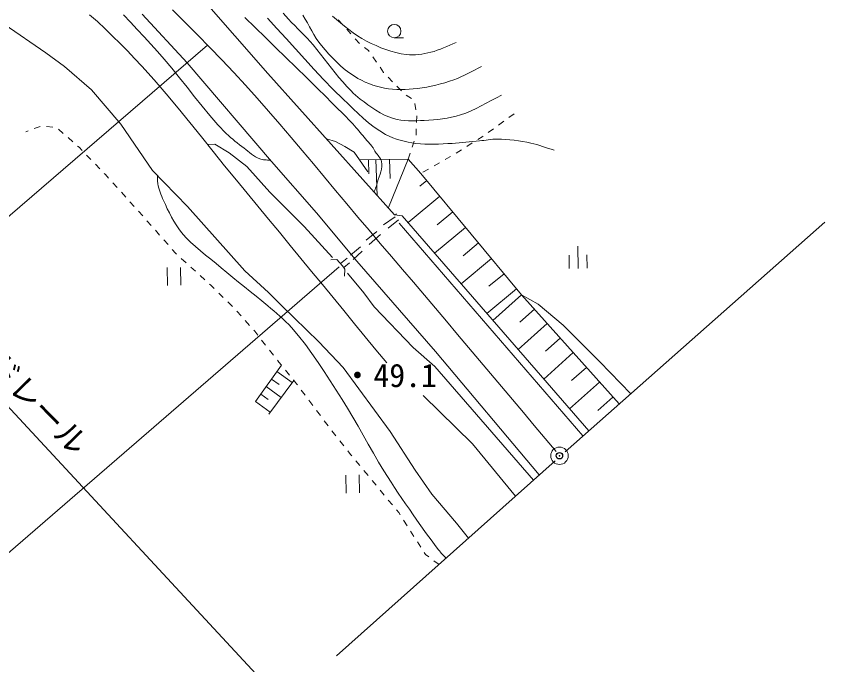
# Model space of a CAD drawing. Units: millimetres, scale not verified. Extents: x 40000 to 680000, y 20000 to 380000.
# Drawn here: x 482969 to 546397, y 239416 to 290279 of the extents above; entities that cross this region are included whole.
import ezdxf
from ezdxf.enums import TextEntityAlignment as Align

# ---------------------------------------------------------------- set-up
doc = ezdxf.new("R2010")
doc.units = ezdxf.units.MM
doc.header["$LTSCALE"] = 1000
doc.header["$PDMODE"] = 32
doc.header["$PDSIZE"] = 500
doc.linetypes.add('CHAIN', pattern=[18.5, 12, -1.5, 3.5, -1.5])
for name, color, linetype, lineweight in [('M-BGD', 7, 'Continuous', 13), ('M-BMK', 2, 'Continuous', 13), ('M-STR-HTXT', 7, 'Continuous', 13)]:
    doc.layers.add(name, color=color, linetype=linetype, lineweight=lineweight)
doc.layers.add('M-BGD-HTXT', color=7, linetype='Continuous')
doc.layers.add('M-BGD-RSTR', color=6, linetype='Continuous')
doc.styles.add('ＭＳ ゴシック', font='')
doc.styles.get('ＭＳ ゴシック').set_extended_font_data('MS Gothic')

# ---------------------------------------------------------------- blocks, each defined once
blk = doc.blocks.new('田')
at = {"color": 7, "linetype": 'Continuous', "lineweight": 13}
for p, q in [((-0.75, 1), (-0.75, -1)), ((0.75, -1), (0.75, 1))]:
    blk.add_line(p, q, dxfattribs=at)
blk = doc.blocks.new('荒地')
at = {"color": 7, "linetype": 'Continuous', "lineweight": 13}
for p, q in [((0, -1.25), (0, 1.25)), ((-1, 0.25), (-1, -1.25)), ((1, 0.25), (1, -1.25))]:
    blk.add_line(p, q, dxfattribs=at)
blk = doc.blocks.new('広葉樹林')
at = {"color": 7, "linetype": 'Continuous', "lineweight": 13}
blk.add_line((0, -0.75), (1, -0.75), dxfattribs=at)
blk.add_circle((0, 0), 0.75, dxfattribs=at)

msp = doc.modelspace()

# ---------------------------------------------------------------- linework, layer by layer
at = {"layer": 'M-BGD'}
for p, q in [((502703, 285790), (496648, 292698)), ((496373, 286615), (492840, 290426)), ((508560, 289628), (508227, 290001)), ((482038, 289661), (485294, 287417)), ((509226, 288882), (508893, 289255)), ((509891, 288135), (509558, 288508)), ((485294, 287417), (486763, 286326)), ((510612, 287581), (510286, 287829)), ((510663, 287507), (510612, 287581)), ((511230, 286683), (510947, 287095)), ((486763, 286326), (488867, 284499)), ((502994, 278873), (496373, 286615)), ((511793, 285864), (511513, 286271)), ((512648, 274693), (502703, 285790)), ((511798, 285860), (511793, 285864)), ((512492, 285140), (512145, 285500)), ((488867, 284499), (491189, 281819)), ((513186, 284420), (512839, 284780)), ((513979, 283821), (513556, 284088)), ((514319, 282947), (514230, 283439)), ((514372, 281954), (514391, 282453)), ((522026, 282619), (521620, 282327)), ((484842, 281641), (484376, 281460)), ((485833, 281576), (485335, 281624)), ((491189, 281819), (493651, 278187)), ((521214, 282035), (520809, 281743)), ((483910, 281278), (483733, 281209)), ((486659, 281088), (486283, 281418)), ((514334, 280954), (514353, 281454)), ((520403, 281451), (519997, 281159)), ((487411, 280429), (487035, 280759)), ((508023, 280452), (507305, 280655)), ((508737, 280055), (508023, 280452)), ((514023, 280005), (514181, 280479)), ((519515, 280812), (519169, 280598)), ((519591, 280867), (519515, 280812)), ((487902, 279998), (487787, 280099)), ((488143, 279749), (487902, 279998)), ((498018, 280215), (498562, 280247)), ((498562, 280247), (499684, 279553)), ((509492, 279618), (508737, 280055)), ((517894, 279808), (517469, 279545)), ((518744, 280335), (518319, 280071)), ((488836, 279028), (488489, 279389)), ((499684, 279553), (501063, 278481)), ((510563, 278070), (509492, 279618)), ((513709, 279055), (513866, 279530)), ((516984, 279244), (516611, 279032)), ((517044, 279281), (516984, 279244)), ((489530, 278308), (489183, 278668)), ((501063, 278481), (502860, 276486)), ((506537, 274853), (502994, 278873)), ((511584, 279045), (509941, 279025)), ((510605, 279024), (510641, 277925)), ((511189, 279043), (511281, 276204)), ((513709, 279055), (511584, 279045)), ((513709, 279055), (512173, 275284)), ((512254, 279077), (512303, 277557)), ((514712, 277951), (513709, 279055)), ((516177, 278784), (515742, 278537)), ((489967, 277854), (489877, 277948)), ((490215, 277580), (489967, 277854)), ((493651, 278187), (496410, 275368)), ((522613, 268422), (514712, 277951)), ((515308, 278290), (514873, 278042)), ((490888, 276840), (490552, 277210)), ((515168, 277402), (514620, 276948)), ((491560, 276099), (491224, 276470)), ((502860, 276486), (505569, 273786)), ((516201, 276155), (513708, 274088)), ((492232, 275359), (491896, 275729)), ((496410, 275368), (500916, 270306)), ((492898, 274613), (492567, 274988)), ((509693, 271061), (506537, 274853)), ((513249, 274617), (512648, 274693)), ((512790, 274771), (512726, 274718)), ((517212, 274936), (515979, 273914)), ((493559, 273863), (493228, 274238)), ((511779, 273916), (512692, 274546)), ((512146, 273648), (512965, 274308)), ((513011, 274061), (527424, 257359)), ((527877, 257759), (513249, 274617)), ((546397, 274131), (526030, 256126)), ((494220, 273113), (493890, 273488)), ((505569, 273786), (507793, 271364)), ((510424, 272720), (511248, 273390)), ((518223, 273717), (515785, 271695)), ((510667, 272382), (511556, 273147)), ((494882, 272363), (494551, 272738)), ((509188, 271529), (509968, 272189)), ((519234, 272498), (518028, 271498)), ((495465, 271701), (495212, 271988)), ((495552, 271621), (495465, 271701)), ((509402, 271201), (510117, 271861)), ((496290, 270947), (495921, 271284)), ((507640, 271171), (508117, 271211)), ((508117, 271211), (508553, 270715)), ((508419, 270879), (508925, 271310)), ((508667, 270571), (509114, 270928)), ((515867, 263974), (509693, 271061)), ((520245, 271279), (517861, 269302)), ((497029, 270272), (496659, 270610)), ((500916, 270306), (502763, 268599)), ((508553, 270715), (508752, 270437)), ((508752, 270437), (508712, 269901)), ((497767, 269598), (497398, 269935)), ((508944, 270123), (510244, 268595)), ((521233, 270087), (520055, 269110)), ((498225, 269179), (498136, 269261)), ((498498, 268915), (498225, 269179)), ((499216, 268220), (498857, 268568)), ((502763, 268599), (503795, 267566)), ((510244, 268595), (511038, 267483)), ((522221, 268895), (519891, 266963)), ((522613, 268422), (520367, 266414)), ((523923, 267708), (522613, 268422)), ((530264, 259869), (522613, 268422)), ((499935, 267525), (499576, 267873)), ((525869, 266060), (523923, 267708)), ((500606, 266784), (500275, 267159)), ((503795, 267566), (506713, 264747)), ((511038, 267483), (514115, 264307)), ((523617, 267299), (522486, 266288)), ((501267, 266034), (500936, 266409)), ((524622, 266177), (522342, 264138)), ((528747, 263182), (525869, 266060)), ((501679, 265567), (501598, 265659)), ((501912, 265270), (501679, 265567)), ((502530, 264484), (502221, 264877)), ((506713, 264747), (508619, 262723)), ((525641, 265037), (524493, 264010)), ((503148, 263698), (502839, 264091)), ((514115, 264307), (515803, 262798)), ((524001, 254302), (515867, 263974)), ((526661, 263897), (524347, 261828)), ((503576, 263154), (503458, 263305)), ((501739, 260071), (503771, 262915)), ((503771, 262915), (503576, 263154)), ((508619, 262723), (512311, 257720)), ((515803, 262798), (523543, 253894)), ((527695, 262740), (526530, 261698)), ((531174, 260674), (528747, 263182)), ((503420, 262411), (504626, 261544)), ((504402, 262139), (504086, 262527)), ((502774, 259075), (504749, 261714)), ((502995, 261820), (503592, 261391)), ((504965, 261447), (504718, 261752)), ((505030, 261361), (504965, 261447)), ((528730, 261583), (526381, 259483)), ((502571, 261229), (503753, 260380)), ((505629, 260561), (505330, 260961)), ((501739, 260071), (502897, 259239)), ((502155, 260650), (502740, 260229)), ((506229, 259760), (505929, 260161)), ((514894, 260530), (518765, 256739)), ((529780, 260409), (528597, 259351)), ((506828, 258960), (506529, 259360)), ((507428, 258160), (507128, 258560)), ((508046, 257374), (507735, 257766)), ((512311, 257720), (514276, 254683)), ((508668, 256591), (508357, 256983)), ((518765, 256739), (522127, 252630)), ((509202, 255919), (508979, 256200)), ((509293, 255810), (509202, 255919)), ((525255, 255421), (508099, 240116)), ((509929, 255039), (509611, 255424)), ((510566, 254268), (510248, 254653)), ((514276, 254683), (515567, 252797)), ((511203, 253497), (510885, 253882)), ((511840, 252726), (511522, 253111)), ((515567, 252797), (517512, 250514)), ((512477, 251955), (512159, 252340)), ((512974, 251353), (512795, 251569)), ((513092, 251168), (512974, 251353)), ((513630, 250325), (513361, 250747)), ((517512, 250514), (518457, 249356)), ((514169, 249483), (513899, 249904)), ((514707, 248640), (514438, 249061)), ((515078, 248058), (514976, 248218)), ((515328, 247875), (515078, 248058)), ((516136, 247286), (515732, 247581))]:
    msp.add_line(p, q, dxfattribs=at)
for points in [[(503917, 290528), (504336, 290054), (504572, 289796), (504813, 289543), (505057, 289293), (505302, 289044), (505547, 288795), (505789, 288544), (506028, 288289), (506262, 288029), (506561, 287675), (506851, 287312), (507136, 286945), (507417, 286575), (507699, 286206), (507986, 285840), (508280, 285481), (508584, 285131), (508745, 284952), (508908, 284774), (509072, 284597), (509239, 284424), (509410, 284254), (509586, 284090), (509767, 283932), (509954, 283781), (510255, 283551), (510561, 283325), (510873, 283105), (511192, 282897), (511519, 282703), (511854, 282529), (512199, 282377), (512554, 282252), (512847, 282177), (513145, 282126), (513447, 282094), (513751, 282079), (514057, 282076), (514364, 282083), (514670, 282095), (514974, 282108), (515333, 282127), (515693, 282153), (516052, 282186), (516410, 282230), (516766, 282284), (517119, 282352), (517469, 282433), (517815, 282530), (518236, 282676), (518646, 282847), (519050, 283038), (519447, 283242), (519842, 283454), (520236, 283668), (520631, 283878), (521031, 284079)], [(488723, 290395), (489337, 289849), (489939, 289290), (490531, 288720), (491114, 288139), (491689, 287551), (492256, 286956), (492817, 286355), (493791, 285279), (494741, 284181), (495672, 283068), (496591, 281943), (497502, 280811), (498411, 279678), (499322, 278546), (500242, 277422), (501086, 276400), (501930, 275378), (502773, 274355), (503616, 273332), (504458, 272308), (505300, 271284), (506142, 270260), (506983, 269235), (507825, 268211), (508666, 267187), (509508, 266162), (510349, 265138), (511191, 264114), (512033, 263090)], [(502900, 278982), (502796, 278993), (502691, 279001), (502585, 279008), (502480, 279015), (502375, 279025), (502272, 279040), (502171, 279063), (502072, 279095), (501902, 279169), (501740, 279258), (501583, 279358), (501431, 279467), (501282, 279581), (501135, 279698), (500988, 279815), (500841, 279929), (500660, 280064), (500481, 280201), (500302, 280340), (500125, 280481), (499951, 280624), (499781, 280772), (499614, 280923), (499451, 281080), (498794, 281767), (498166, 282480), (497560, 283212), (496966, 283957), (496378, 284707), (495788, 285455), (495187, 286194), (494568, 286916), (494048, 287502), (493526, 288086), (493001, 288668), (492471, 289245), (491936, 289816), (491393, 290381)], [(500912, 290163), (501714, 289380), (502517, 288598), (503321, 287816), (504125, 287034), (504928, 286252), (505729, 285467), (506528, 284680), (507324, 283890), (507617, 283598), (507912, 283307), (508207, 283016), (508500, 282724), (508792, 282430), (509081, 282133), (509366, 281832), (509646, 281528), (509752, 281408), (509856, 281285), (509959, 281161), (510060, 281037), (510161, 280912), (510262, 280787), (510364, 280663), (510468, 280540), (510521, 280480), (510575, 280421), (510630, 280363), (510685, 280305), (510740, 280246), (510793, 280186), (510844, 280125), (510892, 280061), (510927, 280010), (510960, 279956), (510991, 279902), (511021, 279847), (511050, 279791), (511080, 279736), (511111, 279681), (511143, 279627), (511206, 279535), (511276, 279446), (511350, 279359), (511424, 279272), (511492, 279183), (511553, 279090), (511600, 278992), (511631, 278888), (511654, 278686), (511647, 278485), (511616, 278282), (511567, 278080), (511507, 277879), (511441, 277678), (511375, 277478), (511316, 277280), (511288, 277179), (511256, 277079), (511223, 276979), (511189, 276880), (511153, 276781), (511116, 276683), (511078, 276585), (511041, 276487)], [(502688, 290123), (503424, 289325), (504152, 288520), (504877, 287711), (505603, 286904), (506336, 286103), (507079, 285313), (507836, 284537), (508614, 283781), (509007, 283404), (509399, 283023), (509795, 282645), (510197, 282275), (510610, 281919), (511037, 281584), (511482, 281276), (511949, 281002), (512226, 280865), (512511, 280745), (512803, 280641), (513100, 280550), (513402, 280473), (513707, 280406), (514013, 280350), (514319, 280302), (514673, 280261), (515028, 280238), (515385, 280231), (515742, 280235), (516100, 280247), (516458, 280264), (516816, 280284), (517172, 280302), (517441, 280317), (517709, 280337), (517977, 280361), (518245, 280388), (518513, 280416), (518781, 280445), (519048, 280474), (519316, 280501), (519488, 280519), (519660, 280542), (519831, 280565), (520003, 280588), (520174, 280609), (520346, 280626), (520518, 280637), (520691, 280640), (521025, 280631), (521359, 280612), (521693, 280584), (522026, 280546), (522358, 280500), (522688, 280447), (523018, 280388), (523346, 280322), (523578, 280268), (523808, 280207), (524036, 280139), (524263, 280067), (524489, 279992), (524716, 279916), (524942, 279842), (525170, 279771)], [(505448, 290352), (505634, 290055), (505811, 289752), (505982, 289446), (506153, 289139), (506327, 288835), (506510, 288536), (506705, 288247), (506917, 287970), (507201, 287631), (507494, 287299), (507799, 286976), (508114, 286663), (508440, 286364), (508780, 286080), (509132, 285814), (509497, 285568), (509770, 285404), (510052, 285254), (510340, 285116), (510635, 284992), (510936, 284882), (511241, 284785), (511549, 284702), (511860, 284635), (512178, 284583), (512499, 284549), (512822, 284531), (513146, 284527), (513471, 284535), (513795, 284554), (514118, 284581), (514440, 284615), (514804, 284662), (515167, 284721), (515529, 284791), (515888, 284871), (516245, 284962), (516599, 285062), (516951, 285172), (517299, 285290), (517579, 285396), (517853, 285514), (518124, 285642), (518393, 285776), (518660, 285914), (518926, 286053), (519193, 286190), (519463, 286322)], [(517477, 288208), (517230, 288110), (516985, 288006), (516740, 287901), (516495, 287796), (516249, 287696), (516000, 287603), (515748, 287521), (515492, 287453), (515256, 287401), (515017, 287354), (514776, 287313), (514534, 287281), (514292, 287260), (514049, 287251), (513808, 287255), (513567, 287275), (513160, 287336), (512757, 287422), (512359, 287530), (511965, 287659), (511577, 287805), (511194, 287967), (510819, 288142), (510450, 288327), (510087, 288528), (509733, 288746), (509389, 288980), (509053, 289226), (508724, 289483), (508401, 289747), (508083, 290018), (507770, 290292)], [(494061, 277768), (494057, 277690), (494055, 277611), (494053, 277532), (494054, 277453), (494057, 277375), (494062, 277296), (494071, 277218), (494083, 277141), (494117, 276972), (494159, 276804), (494207, 276638), (494261, 276473), (494320, 276310), (494384, 276149), (494450, 275989), (494520, 275831), (494669, 275502), (494823, 275175), (494985, 274851), (495155, 274531), (495335, 274218), (495526, 273912), (495730, 273615), (495949, 273329), (496289, 272937), (496652, 272567), (497034, 272214), (497429, 271873), (497832, 271541), (498240, 271213), (498646, 270884), (499046, 270550), (499497, 270171), (499953, 269799), (500412, 269430), (500874, 269063), (501335, 268697), (501794, 268327), (502249, 267953), (502698, 267573), (502939, 267367), (503181, 267162), (503422, 266957), (503662, 266750), (503897, 266538), (504127, 266322), (504350, 266098), (504564, 265865), (505120, 265207), (505650, 264528), (506160, 263833), (506653, 263124), (507132, 262406), (507603, 261681), (508069, 260954), (508534, 260228), (508965, 259538), (509380, 258840), (509785, 258135), (510185, 257427), (510583, 256718), (510985, 256011), (511395, 255309), (511817, 254615), (512092, 254180), (512371, 253747), (512653, 253317), (512938, 252888), (513225, 252462), (513515, 252037), (513807, 251613), (514100, 251190), (514344, 250840), (514588, 250491), (514834, 250142), (515082, 249795), (515332, 249450), (515585, 249107), (515843, 248767), (516105, 248431), (516174, 248346), (516244, 248262), (516316, 248179), (516388, 248097), (516460, 248015), (516533, 247933), (516605, 247851), (516677, 247769)]]:
    msp.add_lwpolyline(points, dxfattribs=at)
at = {"layer": 'M-BGD-RSTR'}
msp.add_point((525583, 255810), dxfattribs=at)
at = {"layer": 'M-BMK', "linetype": 'CHAIN'}
msp.add_lwpolyline([(525333, 256133), (524471, 257154), (523609, 258175), (522749, 259197), (521888, 260219), (521028, 261242), (520167, 262264), (519307, 263286), (518447, 264308), (517585, 265330), (516724, 266351), (515861, 267371), (514998, 268391), (514133, 269410), (513267, 270427), (512400, 271443), (511531, 272458), (510649, 273492), (509772, 274529), (508899, 275570), (508027, 276613), (507156, 277656), (506284, 278698), (505409, 279739), (504531, 280775), (503647, 281807), (502757, 282833), (501859, 283851), (500951, 284860), (500032, 285860), (499101, 286848), (498156, 287823), (497183, 288812), (496207, 289801), (495229, 290789)], dxfattribs=at)
at = {"layer": 'M-BMK'}
msp.add_circle((525583, 255810), 686, dxfattribs=at)
at = {"layer": 'M-STR-HTXT'}
for p, q in [((497966, 288015), (475278, 268465)), ((503494, 236855), (464879, 278488)), ((481419, 247396), (508297, 270622))]:
    msp.add_line(p, q, dxfattribs=at)

# ---------------------------------------------------------------- block references
at = {"layer": 'M-BGD', "xscale": 700, "yscale": 700, "rotation": 1.10932}
for name, p in [('広葉樹林', (512627, 289105)), ('荒地', (527039, 271378)), ('田', (495357, 269869)), ('田', (509372, 253591))]:
    msp.add_blockref(name, p, dxfattribs=at)

# ---------------------------------------------------------------- texts
at = {"layer": 'M-BGD-HTXT', "style": 'ＭＳ ゴシック'}
msp.add_text('ガードレール', height=1833, rotation=314.257, dxfattribs=at).set_placement((476644, 266045), align=Align.BOTTOM_LEFT)
msp.add_text('・49.1', height=1833, dxfattribs=at).set_placement((508487, 260645), align=Align.BOTTOM_LEFT)

doc.saveas('drawing.dxf')
